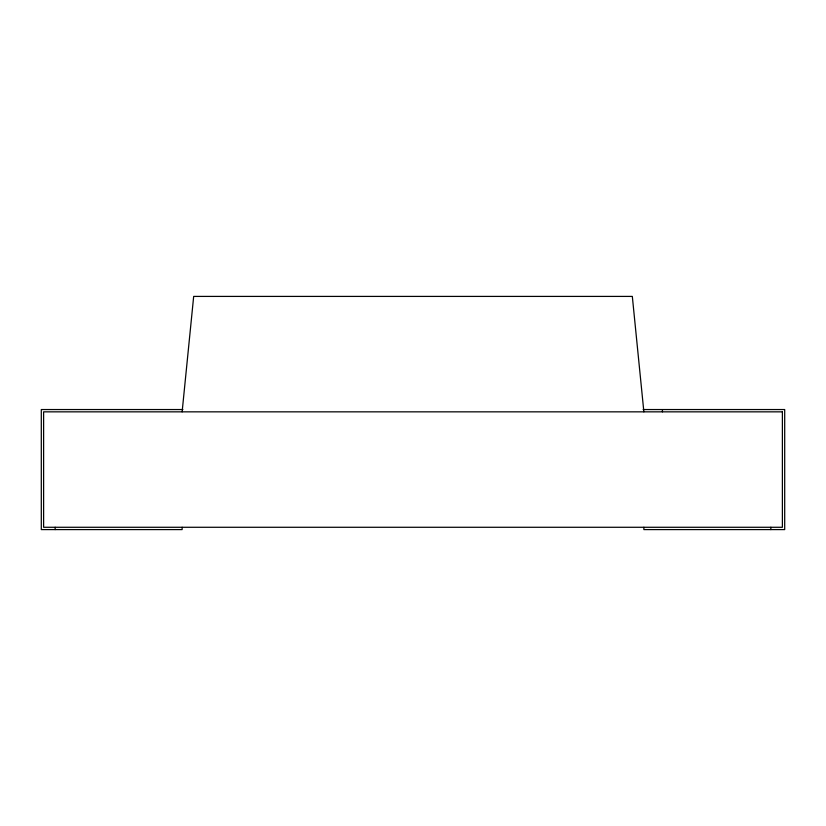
<?xml version="1.0" encoding="UTF-8"?>
<svg xmlns="http://www.w3.org/2000/svg" width="826" height="826" viewBox="0 0 826 826"><rect width="100%" height="100%" fill="white"/><g stroke="black" fill="none" stroke-linecap="round" stroke-linejoin="round"><path stroke-width="1.24" d="M182.133 411.844L193.676 296.41L632.324 296.41L643.867 411.844M182.897 409.541L41.3 409.541L41.3 529.59L182.133 529.59L182.133 527.277M643.113 409.541L784.7 409.541L784.7 529.59L643.867 529.59L643.867 527.277M770.844 527.277L770.844 529.59M662.431 409.541L662.431 411.844M55.156 527.277L55.156 529.59M782.387 411.844L43.613 411.844L43.613 527.277L782.387 527.277L782.387 411.844"/></g></svg>
